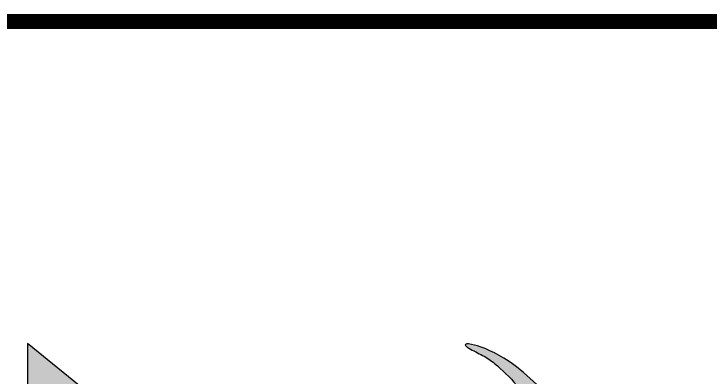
# Model space of a CAD drawing. Extents: x 239268 to 489116, y -316056 to -246175.
# Drawn here: x 301714 to 303109, y -292514 to -291787 of the extents above; entities that cross this region are included whole.
import ezdxf

# ---------------------------------------------------------------- set-up
doc = ezdxf.new("R2010")
doc.units = 0
doc.header["$LTSCALE"] = 1000
doc.header["$MEASUREMENT"] = 0
doc.layers.get('0').update_dxf_attribs({"linetype": 'CONTINUOUS'})
doc.layers.add('图框', color=85, linetype='CONTINUOUS')

# ---------------------------------------------------------------- blocks, each defined once
blk = doc.blocks.new('TJAD_TK_LOGO')
at = {"layer": '图框'}
blk.add_hatch(color=256, dxfattribs=at).paths.add_polyline_path([(0.3088, 0.2387, -0.055111), (0.2978, 0.218, -0.399817), (0.2889, 0.2131, -0.15154), (0.2813, 0.2164, -0.301448), (0.2805, 0.2256, 0.010306), (0.2893, 0.248, -0.01851), (0.2158, 0.3296, -0.103184), (0.1567, 0.4231, -0.120959), (0.1559, 0.5005, 0.063512), (0.1683, 0.6375, 0.024265), (0.1633, 0.7157, -0.039016), (0.1589, 0.7586, -0.148803), (0.1672, 0.7952, -0.063522), (0.1899, 0.8185, -0.021561), (0.1991, 0.8269), (0, 0.9887), (0, 0.0136), (1.2, 0.0136), (0.9015, 0.2562, -0.02734), (0.8698, 0.2318, -0.056811), (0.8015, 0.1955, -0.043653), (0.7428, 0.1781, 0.070224), (0.7398, 0.1676, -0.155586), (0.7336, 0.1464, -0.268078), (0.7145, 0.1445, 0.046034), (0.7138, 0.1514, -0.10837), (0.7157, 0.158, 0.067272), (0.7193, 0.1723, 0.007869), (0.606, 0.1714, -0.018474), (0.519, 0.1742, 0.089356), (0.5135, 0.1595, -0.084297), (0.509, 0.1441, -0.378712), (0.4979, 0.1366, -0.129516), (0.4872, 0.1418, 0.010082), (0.4893, 0.1483, -0.06366), (0.4927, 0.1585, -0.047427), (0.496, 0.17, 0.412458), (0.4928, 0.175, 0.04646), (0.4591, 0.1791, -0.083304), (0.3984, 0.1918, -0.056916)])
h = blk.add_hatch(color=256, dxfattribs=at)
h.paths.add_polyline_path([(0.9815, 0.6879, -0.266995), (0.9881, 0.6909, -0.078548), (0.9944, 0.6887, -0.061401), (1.0014, 0.6847, -0.140506), (1.0072, 0.6756, -0.075077), (1.01, 0.6533, -0.023792), (1.0084, 0.6201, 0.028581), (1.0066, 0.5847, 0.083513), (1.0086, 0.5717, 0.556873), (1.0142, 0.5709, 0.099876), (1.0276, 0.5963, 0.058859), (1.0349, 0.6333, 0.00868), (1.0364, 0.6602, -0.055868), (1.0453, 0.7097, 0.012909), (1.0489, 0.7191, 0.07627), (1.0482, 0.7339, 0.168287), (0.9831, 0.856, 0.045812), (0.8895, 0.9461, 0.082299), (0.8236, 0.9829, 0.045024), (0.8019, 0.9879, 0.184323), (0.7964, 0.9871, 0.401214), (0.7969, 0.9849, 0.073894), (0.8027, 0.9803, 0.009968), (0.8278, 0.9671, -0.045085), (0.8493, 0.9526, -0.042435), (0.8895, 0.9133, -0.014659), (0.9326, 0.8595, -0.075958), (0.9793, 0.7665, 0.183281), (0.9189, 0.7042, 0.093166), (0.9053, 0.5774, 0.002645), (0.9049, 0.5388), (0.9501, 0.5388, -0.021718), (0.9509, 0.5614, -0.060902), (0.9515, 0.5634, -0.750169), (0.9534, 0.5633, -0.062141), (0.956, 0.5585, -0.02804), (0.962, 0.5406, -0.001207), (0.9625, 0.5388), (0.9987, 0.5388), (0.9978, 0.5418), (0.9864, 0.5809, -0.042759), (0.9711, 0.6483, -0.166183), (0.9757, 0.68, -0.02967)])
h.paths.add_polyline_path([(0.9205, 0.7467, 0.337691), (0.9223, 0.7504, 0.234051), (0.9175, 0.7558, 0.085029), (0.898, 0.762, 0.109404), (0.8666, 0.76, 0.027051), (0.8419, 0.7495, 0.096966), (0.8201, 0.7794, 0.147389), (0.7879, 0.798, 0.110178), (0.7649, 0.7978, 0.193659), (0.7543, 0.7891, 0.105864), (0.7507, 0.7813, 0.322715), (0.7561, 0.77, 0.090222), (0.7753, 0.7627, 0.021428), (0.79, 0.7597, -0.062248), (0.8018, 0.7563, -0.0489), (0.8136, 0.7497, 0.061445), (0.8276, 0.7426, 0.045204), (0.7732, 0.709, 0.105153), (0.7461, 0.6801, 0.017534), (0.699, 0.5933, 0.04727), (0.6765, 0.5388), (0.7311, 0.5388, -0.016538), (0.7329, 0.5457, -0.06987), (0.7549, 0.6147, -0.55525), (0.7623, 0.616, 0.087068), (0.7725, 0.608, 0.000587), (0.779, 0.6054, 0.051645), (0.7807, 0.6041, 0.002312), (0.7982, 0.5921, 0.1078), (0.8147, 0.5849, 0.06971), (0.8302, 0.5876, -0.002349), (0.8243, 0.554, -0.014725), (0.8217, 0.5388), (0.8389, 0.5388, -0.003665), (0.8417, 0.5498, -0.003176), (0.8503, 0.5842, -0.214328), (0.8554, 0.5888, 0.079005), (0.8638, 0.5943, 0.136284), (0.8689, 0.6041, 0.042038), (0.8698, 0.6101, 0.121208), (0.8685, 0.6149, 0.033156), (0.8637, 0.6221, -0.089896), (0.8614, 0.627, -0.153361), (0.8622, 0.6323, -0.00558), (0.8761, 0.6782, -0.02004), (0.8922, 0.7241, -0.10938), (0.8997, 0.7368, 0.024126), (0.911, 0.7409, 0.094696)])
h.paths.add_polyline_path([(0.8709, 0.7365, -0.143663), (0.8674, 0.7141, 0.018808), (0.8493, 0.6538, -0.117601), (0.8367, 0.6124, -0.229986), (0.8191, 0.6095, -0.2857), (0.7904, 0.6393, -0.267121), (0.8025, 0.6968, -0.053371), (0.8316, 0.7238, -0.07094), (0.8606, 0.7426, -0.49062)], flags=16)
blk.add_lwpolyline([(0, 0.9887), (0, 0.0136), (1.2, 0.0136)], close=True, dxfattribs=at)
blk.add_lwpolyline([(0.9831, 0.856, 0.045812), (0.8895, 0.9461, 0.082299), (0.8236, 0.9829, 0.045024), (0.8019, 0.9879, 0.184323), (0.7964, 0.9871, 0.401214), (0.7969, 0.9849, 0.073894), (0.8027, 0.9803, 0.009968), (0.8278, 0.9671, -0.045085), (0.8493, 0.9526, -0.042435), (0.8895, 0.9133, -0.014659)], format="xyb", dxfattribs=at)
blk = doc.blocks.new('TJAD_TK_A1')
at = {"layer": '图框', "const_width": 0.6}
blk.add_lwpolyline([(1251.379, 740.449), (1331.379, 740.449)], dxfattribs=at)
at = {"color": 1, "xscale": 22.02171320475964, "yscale": 22.02171320475964, "zscale": 22.02171320475958}
blk.add_blockref('TJAD_TK_LOGO', (1278.166, 705.775), dxfattribs=at)

msp = doc.modelspace()

# ---------------------------------------------------------------- block references
at = {"layer": '图框', "xscale": 50, "yscale": 50, "zscale": 50}
msp.add_blockref('TJAD_TK_A1', (237833.4, -328824.2), dxfattribs=at)

doc.saveas('drawing.dxf')
